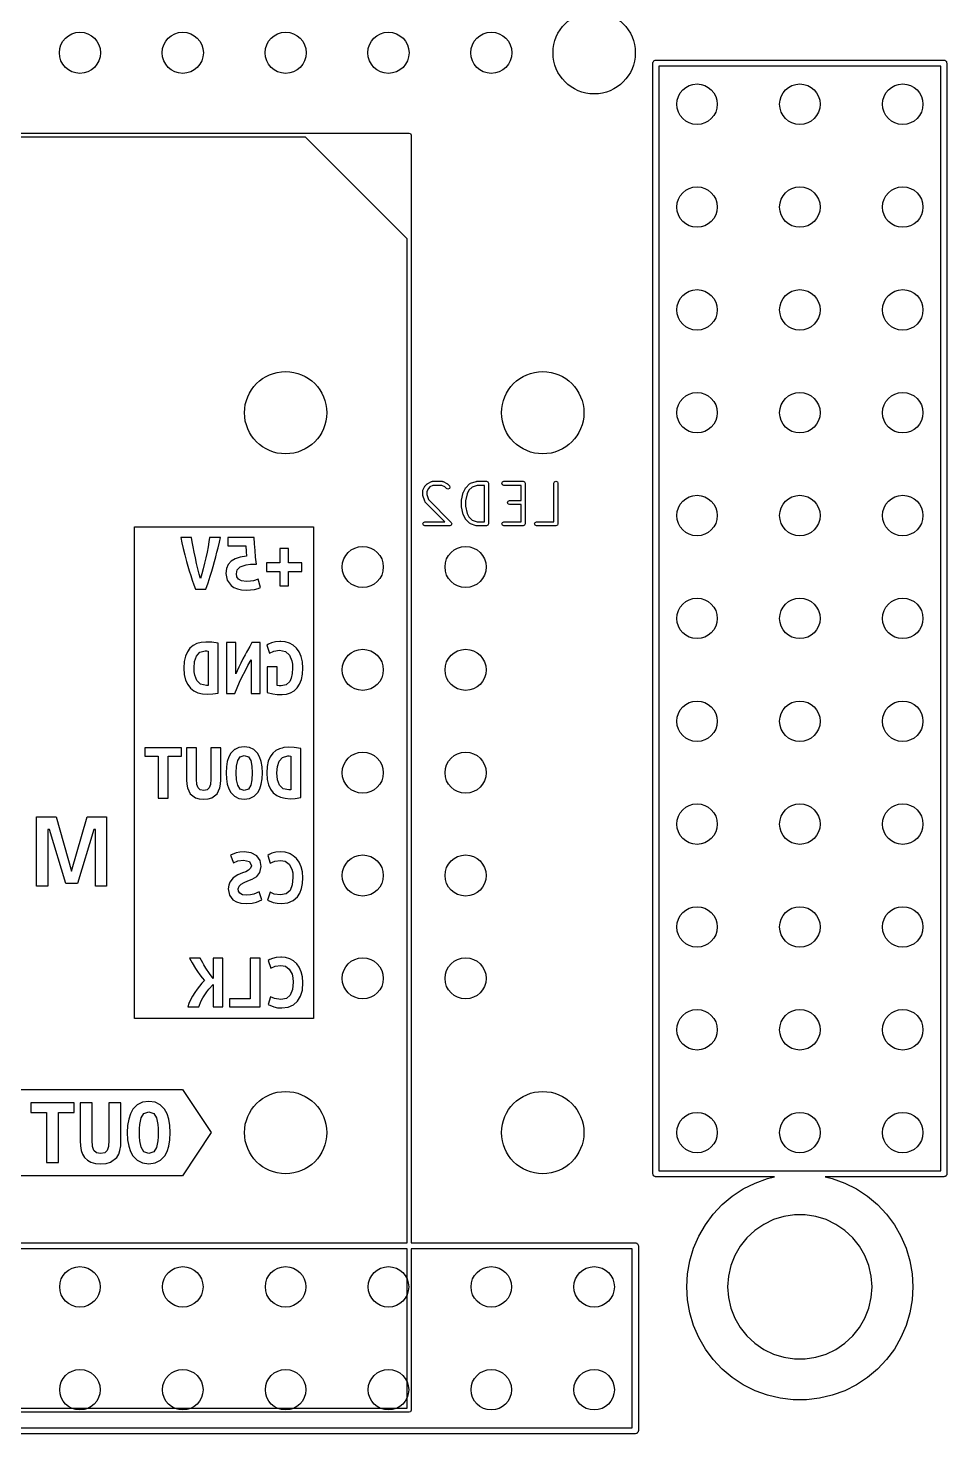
# Model space of a CAD drawing. Extents: x 51 to 109, y -109 to -51.7.
# Drawn here: x 86.35 to 109.04, y -109.04 to -74.32 of the extents above; entities that cross this region are included whole.
import ezdxf

# ---------------------------------------------------------------- set-up
doc = ezdxf.new("R2010")
doc.units = 0
doc.layers.add('BLACK', color=7, linetype='CONTINUOUS')

msp = doc.modelspace()

# ---------------------------------------------------------------- linework, layer by layer
at = {"layer": 'BLACK', "linetype": 'CONTINUOUS'}
for p, q in [((101.779, -75.184), (101.781, -75.1743)), ((101.779, -102.616), (101.779, -75.184)), ((101.78, -75.171), (101.782, -75.1681)), ((101.781, -75.1743), (101.78, -75.171)), ((101.782, -75.1681), (101.784, -75.1583)), ((101.784, -75.1583), (101.796, -75.1434)), ((101.796, -75.1434), (101.806, -75.1265)), ((101.806, -75.1265), (101.812, -75.1242)), ((101.812, -75.1242), (101.816, -75.119)), ((101.816, -75.119), (101.836, -75.1157)), ((101.836, -75.1157), (101.854, -75.109)), ((101.854, -75.109), (108.966, -75.109)), ((101.929, -75.259), (101.929, -102.541)), ((108.891, -75.259), (101.929, -75.259)), ((108.891, -102.541), (108.891, -75.259)), ((108.966, -75.109), (108.976, -75.1107)), ((108.976, -75.1107), (108.979, -75.1101)), ((108.979, -75.1101), (108.982, -75.1118)), ((108.982, -75.1118), (108.992, -75.1135)), ((108.992, -75.1135), (109.007, -75.126)), ((109.007, -75.126), (109.023, -75.1358)), ((109.023, -75.1358), (109.026, -75.1421)), ((109.026, -75.1421), (109.031, -75.1465)), ((109.031, -75.1465), (109.034, -75.1657)), ((109.034, -75.1657), (109.041, -75.184)), ((109.041, -75.184), (109.041, -102.616)), ((64.262, -76.912), (95.758, -76.912)), ((93.1973, -77.012), (64.312, -77.012)), ((95.708, -79.5227), (93.1973, -77.012)), ((95.758, -76.912), (95.7934, -76.9266)), ((95.7934, -76.9266), (95.808, -76.962)), ((95.808, -76.962), (95.808, -104.319)), ((95.708, -104.319), (95.708, -79.5227)), ((96.0971, -85.7539), (96.1016, -85.7431)), ((96.0971, -85.8491), (96.0971, -85.7539)), ((96.1016, -85.7431), (96.1024, -85.7315)), ((96.1024, -85.7315), (96.15, -85.6363)), ((96.15, -85.6363), (96.1563, -85.6309)), ((96.1563, -85.6309), (96.1594, -85.6233)), ((96.1594, -85.6233), (96.207, -85.5757)), ((96.2359, -85.6883), (96.1971, -85.7657)), ((96.207, -85.5757), (96.2146, -85.5725)), ((96.2146, -85.5725), (96.22, -85.5663)), ((96.22, -85.5663), (96.3153, -85.5187)), ((96.272, -85.6521), (96.2359, -85.6883)), ((96.3494, -85.6134), (96.272, -85.6521)), ((96.3153, -85.5187), (96.3269, -85.5179)), ((96.3269, -85.5179), (96.3376, -85.5134)), ((96.3376, -85.5134), (96.5757, -85.5134)), ((96.5639, -85.6134), (96.3494, -85.6134)), ((96.6413, -85.6521), (96.5639, -85.6134)), ((96.5757, -85.5134), (96.5865, -85.5179)), ((96.5865, -85.5179), (96.5981, -85.5187)), ((96.5981, -85.5187), (96.6933, -85.5663)), ((96.6832, -85.694), (96.6413, -85.6521)), ((96.7186, -85.7087), (96.6832, -85.694)), ((96.6933, -85.5663), (96.6987, -85.5725)), ((96.6987, -85.5725), (96.7063, -85.5757)), ((96.7063, -85.5757), (96.7539, -85.6233)), ((96.7539, -85.694), (96.7186, -85.7087)), ((96.7539, -85.6233), (96.7686, -85.6587)), ((96.7686, -85.6587), (96.7539, -85.694)), ((97.1024, -85.7792), (97.15, -85.6839)), ((97.15, -85.6839), (97.1563, -85.6785)), ((97.1563, -85.6785), (97.1594, -85.6709)), ((97.1594, -85.6709), (97.2546, -85.5757)), ((97.2359, -85.7359), (97.1943, -85.819)), ((97.317, -85.6547), (97.2359, -85.7359)), ((97.2546, -85.5757), (97.2654, -85.5712)), ((97.2654, -85.5712), (97.2742, -85.5636)), ((97.2742, -85.5636), (97.417, -85.516)), ((97.441, -85.6134), (97.317, -85.6547)), ((97.417, -85.516), (97.4253, -85.5166)), ((97.4253, -85.5166), (97.4329, -85.5134)), ((97.4329, -85.5134), (97.671, -85.5134)), ((97.621, -85.6134), (97.441, -85.6134)), ((97.621, -86.5134), (97.621, -85.6134)), ((97.671, -85.5134), (97.7063, -85.5281)), ((97.7063, -85.5281), (97.721, -85.5634)), ((97.721, -85.5634), (97.721, -86.5634)), ((98.0495, -85.5634), (98.0642, -85.5281)), ((98.0642, -85.5988), (98.0495, -85.5634)), ((98.0642, -85.5281), (98.0995, -85.5134)), ((98.0995, -85.6134), (98.0642, -85.5988)), ((98.0995, -85.5134), (98.5757, -85.5134)), ((98.5257, -85.6134), (98.0995, -85.6134)), ((98.5257, -85.9896), (98.5257, -85.6134)), ((98.5757, -85.5134), (98.6111, -85.5281)), ((98.6111, -85.5281), (98.6257, -85.5634)), ((98.6257, -85.5634), (98.6257, -86.5634)), ((99.3352, -85.5634), (99.3499, -85.5281)), ((99.3352, -86.5134), (99.3352, -85.5634)), ((99.3499, -85.5281), (99.3852, -85.5134)), ((99.3852, -85.5134), (99.4206, -85.5281)), ((99.4206, -85.5281), (99.4352, -85.5634)), ((99.4352, -85.5634), (99.4352, -86.5634)), ((96.1003, -85.8567), (96.0971, -85.8491)), ((96.0997, -85.8649), (96.1003, -85.8567)), ((96.1473, -86.0078), (96.0997, -85.8649)), ((96.155, -86.0166), (96.1473, -86.0078)), ((96.1594, -86.0273), (96.155, -86.0166)), ((96.6455, -86.5134), (96.1594, -86.0273)), ((96.1971, -85.7657), (96.1971, -85.841)), ((96.1971, -85.841), (96.2385, -85.965)), ((96.2385, -85.965), (96.8015, -86.5281)), ((97.0495, -85.992), (97.0519, -85.9861)), ((97.0495, -86.1348), (97.0495, -85.992)), ((97.051, -85.9799), (97.0986, -85.7894)), ((97.0519, -85.9861), (97.051, -85.9799)), ((97.0986, -85.7894), (97.102, -85.7848)), ((97.102, -85.7848), (97.1024, -85.7792)), ((97.1943, -85.819), (97.1495, -85.9981)), ((97.1495, -85.9981), (97.1495, -86.1287)), ((98.1924, -86.0396), (98.207, -86.0043)), ((98.207, -86.075), (98.1924, -86.0396)), ((98.207, -86.0043), (98.2424, -85.9896)), ((98.2424, -86.0896), (98.207, -86.075)), ((98.2424, -85.9896), (98.5257, -85.9896)), ((98.5257, -86.0896), (98.2424, -86.0896)), ((98.5257, -86.5134), (98.5257, -86.0896)), ((97.0519, -86.1407), (97.0495, -86.1348)), ((97.051, -86.147), (97.0519, -86.1407)), ((97.0986, -86.3374), (97.051, -86.147)), ((97.102, -86.342), (97.0986, -86.3374)), ((97.1024, -86.3477), (97.102, -86.342)), ((97.15, -86.4429), (97.1024, -86.3477)), ((97.1495, -86.1287), (97.1943, -86.3079)), ((97.1563, -86.4483), (97.15, -86.4429)), ((97.1594, -86.4559), (97.1563, -86.4483)), ((97.1943, -86.3079), (97.2359, -86.3909)), ((97.2359, -86.3909), (97.317, -86.4721)), ((88.9757, -98.7787), (88.9757, -86.6413)), ((88.9757, -86.6413), (89.2337, -86.6413)), ((89.2337, -86.6413), (93.1383, -86.6413)), ((93.1383, -86.6413), (93.3963, -86.6413)), ((93.3963, -86.6413), (93.3963, -98.7787)), ((96.0971, -86.5634), (96.1118, -86.5281)), ((96.1118, -86.5988), (96.0971, -86.5634)), ((96.1118, -86.5281), (96.1471, -86.5134)), ((96.1471, -86.6134), (96.1118, -86.5988)), ((96.1471, -86.5134), (96.6455, -86.5134)), ((96.7662, -86.6134), (96.1471, -86.6134)), ((96.8015, -86.5988), (96.7662, -86.6134)), ((96.8015, -86.5281), (96.8162, -86.5634)), ((96.8162, -86.5634), (96.8015, -86.5988)), ((97.2546, -86.5512), (97.1594, -86.4559)), ((97.2654, -86.5556), (97.2546, -86.5512)), ((97.2742, -86.5632), (97.2654, -86.5556)), ((97.417, -86.6109), (97.2742, -86.5632)), ((97.317, -86.4721), (97.441, -86.5134)), ((97.4253, -86.6103), (97.417, -86.6109)), ((97.4329, -86.6134), (97.4253, -86.6103)), ((97.671, -86.6134), (97.4329, -86.6134)), ((97.441, -86.5134), (97.621, -86.5134)), ((97.7063, -86.5988), (97.671, -86.6134)), ((97.721, -86.5634), (97.7063, -86.5988)), ((98.0495, -86.5634), (98.0642, -86.5281)), ((98.0642, -86.5988), (98.0495, -86.5634)), ((98.0642, -86.5281), (98.0995, -86.5134)), ((98.0995, -86.6134), (98.0642, -86.5988)), ((98.0995, -86.5134), (98.5257, -86.5134)), ((98.5757, -86.6134), (98.0995, -86.6134)), ((98.6111, -86.5988), (98.5757, -86.6134)), ((98.6257, -86.5634), (98.6111, -86.5988)), ((98.859, -86.5634), (98.8737, -86.5281)), ((98.8737, -86.5988), (98.859, -86.5634)), ((98.8737, -86.5281), (98.909, -86.5134)), ((98.909, -86.6134), (98.8737, -86.5988)), ((98.909, -86.5134), (99.3352, -86.5134)), ((99.3852, -86.6134), (98.909, -86.6134)), ((99.4206, -86.5988), (99.3852, -86.6134)), ((99.4352, -86.5634), (99.4206, -86.5988)), ((90.3862, -86.8992), (90.12, -86.8992)), ((90.12, -86.8992), (90.1476, -87.0303)), ((90.1476, -87.0303), (90.1809, -87.1758)), ((90.4048, -87.0066), (90.3862, -86.8992)), ((90.4275, -87.1304), (90.4048, -87.0066)), ((90.4533, -87.2643), (90.4275, -87.1304)), ((90.7949, -87.1293), (90.7688, -87.2625)), ((90.8165, -87.0063), (90.7949, -87.1293)), ((90.832, -86.8992), (90.8165, -87.0063)), ((91.1003, -86.8992), (90.832, -86.8992)), ((91.0425, -87.1593), (91.0766, -87.0148)), ((91.0766, -87.0148), (91.1003, -86.8992)), ((91.9361, -86.8992), (91.284, -86.8992)), ((91.284, -86.8992), (91.284, -87.1097)), ((91.284, -87.1097), (91.7236, -87.1097)), ((91.7236, -87.1097), (91.7339, -87.248)), ((91.9439, -87.0569), (91.9361, -86.8992)), ((91.9547, -87.2202), (91.9439, -87.0569)), ((90.1809, -87.1758), (90.2196, -87.3324)), ((90.2196, -87.3324), (90.2634, -87.4967)), ((90.4812, -87.4018), (90.4533, -87.2643)), ((90.5111, -87.54), (90.4812, -87.4018)), ((90.7402, -87.3997), (90.7092, -87.538)), ((90.7688, -87.2625), (90.7402, -87.3997)), ((90.9538, -87.4967), (90.9856, -87.3799)), ((90.9856, -87.3799), (91.0152, -87.2674)), ((91.0152, -87.2674), (91.0425, -87.1593)), ((91.3624, -87.4895), (91.2925, -87.5706)), ((91.4608, -87.428), (91.3624, -87.4895)), ((91.588, -87.3867), (91.4608, -87.428)), ((91.7442, -87.3656), (91.588, -87.3867)), ((91.7339, -87.248), (91.7442, -87.3656)), ((91.9691, -87.3881), (91.9547, -87.2202)), ((91.9877, -87.5596), (91.9691, -87.3881)), ((92.7843, -87.1717), (92.5656, -87.1717)), ((92.5656, -87.1717), (92.5656, -87.5307)), ((92.7843, -87.5307), (92.7843, -87.1717)), ((90.2634, -87.4967), (90.2954, -87.6095)), ((90.2954, -87.6095), (90.3295, -87.7237)), ((90.3295, -87.7237), (90.3656, -87.8393)), ((90.3656, -87.8393), (90.4032, -87.9543)), ((90.5431, -87.6762), (90.5111, -87.54)), ((90.5761, -87.8039), (90.5431, -87.6762)), ((90.6091, -87.9167), (90.5761, -87.8039)), ((90.6424, -87.8024), (90.6091, -87.9167)), ((90.6762, -87.6742), (90.6424, -87.8024)), ((90.7092, -87.538), (90.6762, -87.6742)), ((90.8485, -87.8548), (90.885, -87.7352)), ((90.885, -87.7352), (90.9201, -87.6158)), ((90.9201, -87.6158), (90.9538, -87.4967)), ((91.2505, -87.6711), (91.2365, -87.7908)), ((91.2365, -87.7908), (91.2675, -87.9548)), ((91.2925, -87.5706), (91.2505, -87.6711)), ((91.4965, -87.8011), (91.5141, -87.7031)), ((91.5069, -87.8692), (91.4965, -87.8011)), ((91.5141, -87.7031), (91.5842, -87.6267)), ((91.5842, -87.6267), (91.7339, -87.5772)), ((91.7339, -87.5772), (91.8458, -87.564)), ((91.8458, -87.564), (91.9877, -87.5596)), ((92.5656, -87.5307), (92.2416, -87.5307)), ((92.2416, -87.5307), (92.2416, -87.7392)), ((92.2416, -87.7392), (92.5656, -87.7392)), ((92.5656, -87.7392), (92.5656, -88.0983)), ((93.1083, -87.5307), (92.7843, -87.5307)), ((92.7843, -88.0983), (92.7843, -87.7392)), ((92.7843, -87.7392), (93.1083, -87.7392)), ((93.1083, -87.7392), (93.1083, -87.5307)), ((90.4032, -87.9543), (90.4417, -88.0667)), ((90.4417, -88.0667), (90.4812, -88.1767)), ((90.4812, -88.1767), (90.7433, -88.1767)), ((90.7433, -88.1767), (90.7943, -88.025)), ((90.7943, -88.025), (90.8485, -87.8548)), ((91.2675, -87.9548), (91.3624, -88.0859)), ((91.3624, -88.0859), (91.4341, -88.1354)), ((91.4341, -88.1354), (91.5213, -88.1726)), ((91.545, -87.928), (91.5069, -87.8692)), ((91.5213, -88.1726), (91.624, -88.1958)), ((91.6214, -87.9703), (91.545, -87.928)), ((91.7442, -87.9868), (91.6214, -87.9703)), ((91.8407, -87.9822), (91.7442, -87.9868)), ((91.9196, -87.9683), (91.8407, -87.9822)), ((91.8432, -88.1973), (91.9423, -88.1819)), ((92.0352, -87.927), (91.9196, -87.9683)), ((91.9423, -88.1819), (92.028, -88.1602)), ((92.028, -88.1602), (92.0868, -88.1375)), ((92.0868, -88.1375), (92.0352, -87.927)), ((92.5656, -88.0983), (92.7843, -88.0983)), ((91.624, -88.1958), (91.7421, -88.2035)), ((91.7421, -88.2035), (91.8432, -88.1973)), ((90.4254, -89.5672), (90.3464, -89.635)), ((90.5202, -89.5202), (90.4254, -89.5672)), ((90.6282, -89.4927), (90.5202, -89.5202)), ((90.7433, -89.4839), (90.6282, -89.4927)), ((90.7469, -89.4836), (90.7433, -89.4839)), ((90.8872, -89.4897), (90.7469, -89.4836)), ((91.0478, -89.5141), (90.8872, -89.4897)), ((91.0478, -90.7422), (91.0478, -89.5141)), ((91.4768, -89.4978), (91.2512, -89.4978)), ((91.2512, -89.4978), (91.2512, -90.7564)), ((91.4768, -90.2725), (91.4768, -89.4978)), ((91.8794, -89.4978), (91.8225, -89.5911)), ((92.0807, -89.4978), (91.8794, -89.4978)), ((92.0807, -90.7564), (92.0807, -89.4978)), ((92.2891, -89.5364), (92.2475, -89.5608)), ((92.2475, -89.5608), (92.3125, -89.7601)), ((92.3593, -89.5059), (92.2891, -89.5364)), ((92.4599, -89.4805), (92.3593, -89.5059)), ((92.5656, -89.4715), (92.4599, -89.4805)), ((92.5911, -89.4693), (92.5656, -89.4715)), ((92.7014, -89.4798), (92.5911, -89.4693)), ((92.8046, -89.511), (92.7014, -89.4798)), ((92.8976, -89.5631), (92.8046, -89.511)), ((92.9774, -89.6361), (92.8976, -89.5631)), ((90.2355, -89.8343), (90.2058, -89.9677)), ((90.2831, -89.724), (90.2355, -89.8343)), ((90.3464, -89.635), (90.2831, -89.724)), ((90.4623, -89.9675), (90.505, -89.8313)), ((90.505, -89.8313), (90.5883, -89.7367)), ((90.5883, -89.7367), (90.7245, -89.7011)), ((90.7245, -89.7011), (90.7611, -89.7021)), ((90.7611, -89.7021), (90.7977, -89.7072)), ((90.7977, -89.7072), (90.7977, -90.5531)), ((91.6548, -89.9004), (91.6029, -90.0026)), ((91.7094, -89.7964), (91.6548, -89.9004)), ((91.7421, -89.7356), (91.7094, -89.7964)), ((91.7656, -89.692), (91.7421, -89.7356)), ((91.8225, -89.5911), (91.7656, -89.692)), ((91.7795, -90.0602), (91.855, -89.9207)), ((91.855, -89.9207), (91.855, -90.7564)), ((92.3125, -89.7601), (92.4223, -89.7093)), ((92.4223, -89.7093), (92.5565, -89.6869)), ((92.5565, -89.6869), (92.707, -89.7194)), ((92.707, -89.7194), (92.8076, -89.8099)), ((92.8076, -89.8099), (92.8645, -89.9482)), ((93.043, -89.7293), (92.9774, -89.6361)), ((93.0933, -89.8424), (93.043, -89.7293)), ((93.1253, -89.9749), (93.0933, -89.8424)), ((90.2058, -89.9677), (90.1959, -90.1261)), ((90.1959, -90.1261), (90.2068, -90.288)), ((90.4501, -90.1261), (90.4623, -89.9675)), ((90.4539, -90.2158), (90.4501, -90.1261)), ((90.4653, -90.2979), (90.4539, -90.2158)), ((91.5127, -90.1932), (91.4768, -90.2725)), ((91.5551, -90.1017), (91.5127, -90.1932)), ((91.6029, -90.0026), (91.5551, -90.1017)), ((91.6385, -90.3386), (91.7073, -90.1995)), ((91.7073, -90.1995), (91.7795, -90.0602)), ((92.5036, -90.0976), (92.2535, -90.0976)), ((92.2535, -90.0976), (92.2535, -90.7259)), ((92.5036, -90.5571), (92.5036, -90.0976)), ((92.8739, -90.2633), (92.8502, -90.3741)), ((92.8645, -89.9482), (92.8775, -90.0328)), ((92.8818, -90.1261), (92.8739, -90.2633)), ((92.8775, -90.0328), (92.8818, -90.1261)), ((93.136, -90.1261), (93.1253, -89.9749)), ((93.1268, -90.2788), (93.136, -90.1261)), ((90.2068, -90.288), (90.2396, -90.424)), ((90.2396, -90.424), (90.2917, -90.5355)), ((90.2917, -90.5355), (90.3606, -90.6242)), ((90.5161, -90.4331), (90.4653, -90.2979)), ((90.6097, -90.5226), (90.5161, -90.4331)), ((90.753, -90.5551), (90.6097, -90.5226)), ((90.7754, -90.5551), (90.753, -90.5551)), ((90.7977, -90.5531), (90.7754, -90.5551)), ((91.4524, -90.7564), (91.5111, -90.6169)), ((91.5111, -90.6169), (91.5731, -90.4776)), ((91.5731, -90.4776), (91.6385, -90.3386)), ((92.5524, -90.5632), (92.5036, -90.5571)), ((92.6012, -90.5653), (92.5524, -90.5632)), ((92.7227, -90.5386), (92.6012, -90.5653)), ((92.8107, -90.4585), (92.7227, -90.5386)), ((92.8502, -90.3741), (92.8107, -90.4585)), ((92.9217, -90.6893), (92.9957, -90.6171)), ((92.9957, -90.6171), (93.0552, -90.5246)), ((93.0552, -90.5246), (93.0994, -90.4118)), ((93.0994, -90.4118), (93.1268, -90.2788)), ((90.3606, -90.6242), (90.4452, -90.6911)), ((90.4452, -90.6911), (90.5446, -90.7371)), ((90.5446, -90.7371), (90.6567, -90.7638)), ((90.6567, -90.7638), (90.7794, -90.7727)), ((90.7794, -90.7727), (90.9106, -90.7655)), ((90.9106, -90.7655), (91.0478, -90.7422)), ((91.2512, -90.7564), (91.4524, -90.7564)), ((91.855, -90.7564), (92.0807, -90.7564)), ((92.2535, -90.7259), (92.3928, -90.7625)), ((92.3928, -90.7625), (92.4973, -90.7777)), ((92.4973, -90.7777), (92.6216, -90.7828)), ((92.6216, -90.7828), (92.7337, -90.7724)), ((92.7337, -90.7724), (92.834, -90.7411)), ((92.834, -90.7411), (92.9217, -90.6893)), ((90.1353, -92.0958), (89.2337, -92.0958)), ((89.2337, -92.0958), (89.2337, -92.3002)), ((89.2337, -92.3002), (89.5603, -92.3002)), ((89.5603, -92.3002), (89.5603, -93.3361)), ((89.8087, -93.3361), (89.8087, -92.3002)), ((89.8087, -92.3002), (90.1353, -92.3002)), ((90.1353, -92.3002), (90.1353, -92.0958)), ((90.51, -92.0958), (90.2636, -92.0958)), ((90.2636, -92.0958), (90.2636, -92.8873)), ((90.51, -92.8692), (90.51, -92.0958)), ((91.1091, -92.0958), (90.8606, -92.0958)), ((90.8606, -92.0958), (90.8606, -92.8712)), ((91.1091, -92.8873), (91.1091, -92.0958)), ((91.3056, -92.3225), (91.2699, -92.4337)), ((91.3555, -92.2311), (91.3056, -92.3225)), ((91.4433, -92.1403), (91.3555, -92.2311)), ((91.4524, -92.1358), (91.4433, -92.1403)), ((91.5541, -92.0859), (91.4524, -92.1358)), ((91.5269, -92.4084), (91.586, -92.3162)), ((91.6881, -92.0678), (91.5541, -92.0859)), ((91.586, -92.3162), (91.6881, -92.2822)), ((91.8182, -92.0859), (91.6881, -92.0678)), ((91.6881, -92.2822), (91.7903, -92.3162)), ((91.7903, -92.3162), (91.8494, -92.4094)), ((91.9277, -92.1403), (91.8182, -92.0859)), ((92.0167, -92.2311), (91.9277, -92.1403)), ((92.0685, -92.3225), (92.0167, -92.2311)), ((92.1054, -92.4337), (92.0685, -92.3225)), ((92.3291, -92.3187), (92.2822, -92.4274)), ((92.3914, -92.2311), (92.3291, -92.3187)), ((92.4693, -92.1642), (92.3914, -92.2311)), ((92.5627, -92.1179), (92.4693, -92.1642)), ((92.5477, -92.4244), (92.6299, -92.3312)), ((92.6216, -92.1029), (92.5627, -92.1179)), ((92.6692, -92.0908), (92.6216, -92.1029)), ((92.6299, -92.3312), (92.7641, -92.2962)), ((92.7861, -92.0818), (92.6692, -92.0908)), ((92.7641, -92.2962), (92.8002, -92.2972)), ((92.9244, -92.0878), (92.7861, -92.0818)), ((92.8002, -92.2972), (92.8362, -92.3022)), ((92.8362, -92.3022), (92.8362, -93.1357)), ((93.0827, -92.1119), (92.9244, -92.0878)), ((93.0827, -93.322), (93.0827, -92.1119)), ((91.2485, -92.5645), (91.2413, -92.7149)), ((91.2699, -92.4337), (91.2485, -92.5645)), ((91.4918, -92.7149), (91.4988, -92.5456)), ((91.4988, -92.5456), (91.5269, -92.4084)), ((91.8494, -92.4094), (91.8775, -92.5466)), ((91.8775, -92.5466), (91.8845, -92.7149)), ((92.1276, -92.5645), (92.1054, -92.4337)), ((92.135, -92.7149), (92.1276, -92.5645)), ((92.2529, -92.5589), (92.2432, -92.7149)), ((92.2822, -92.4274), (92.2529, -92.5589)), ((92.4936, -92.7149), (92.5056, -92.5587)), ((92.5056, -92.5587), (92.5477, -92.4244)), ((90.2636, -92.8873), (90.2686, -92.9904)), ((90.2686, -92.9904), (90.2836, -93.0836)), ((90.518, -93.0005), (90.51, -92.8692)), ((90.5461, -93.0866), (90.518, -93.0005)), ((90.8526, -93.0025), (90.8256, -93.0876)), ((90.8606, -92.8712), (90.8526, -93.0025)), ((91.0891, -93.0836), (91.1041, -92.9904)), ((91.1041, -92.9904), (91.1091, -92.8873)), ((91.2413, -92.7149), (91.2486, -92.8654)), ((91.2486, -92.8654), (91.2704, -92.9962)), ((91.2704, -92.9962), (91.3067, -93.1073)), ((91.4988, -92.8833), (91.4918, -92.7149)), ((91.5269, -93.0205), (91.4988, -92.8833)), ((91.587, -93.1137), (91.5269, -93.0205)), ((91.8494, -93.0215), (91.7903, -93.1137)), ((91.8775, -92.8843), (91.8494, -93.0215)), ((91.8845, -92.7149), (91.8775, -92.8843)), ((92.0702, -93.1073), (92.1062, -92.9962)), ((92.1062, -92.9962), (92.1278, -92.8654)), ((92.1278, -92.8654), (92.135, -92.7149)), ((92.2432, -92.7149), (92.2539, -92.8745)), ((92.2539, -92.8745), (92.2862, -93.0085)), ((92.2862, -93.0085), (92.3376, -93.1184)), ((92.5086, -92.8843), (92.4936, -92.7149)), ((92.5587, -93.0175), (92.5086, -92.8843)), ((92.6509, -93.1057), (92.5587, -93.0175)), ((89.5603, -93.3361), (89.8087, -93.3361)), ((90.2836, -93.0836), (90.3537, -93.2339)), ((90.3537, -93.2339), (90.486, -93.3291)), ((90.486, -93.3291), (90.5781, -93.3539)), ((90.6002, -93.1337), (90.5461, -93.0866)), ((90.5781, -93.3539), (90.6903, -93.3621)), ((90.6863, -93.1477), (90.6002, -93.1337)), ((90.7725, -93.1337), (90.6863, -93.1477)), ((90.6903, -93.3621), (90.8008, -93.3539)), ((90.7794, -93.1277), (90.7725, -93.1337)), ((90.8256, -93.0876), (90.7794, -93.1277)), ((90.8008, -93.3539), (90.8917, -93.3291)), ((90.8917, -93.3291), (91.0209, -93.2339)), ((91.0209, -93.2339), (91.0891, -93.0836)), ((91.3067, -93.1073), (91.3575, -93.1988)), ((91.3575, -93.1988), (91.4457, -93.2895)), ((91.4457, -93.2895), (91.5552, -93.344)), ((91.5552, -93.344), (91.6861, -93.3621)), ((91.6881, -93.1477), (91.587, -93.1137)), ((91.6861, -93.3621), (91.8203, -93.344)), ((91.7903, -93.1137), (91.6881, -93.1477)), ((91.8203, -93.344), (91.9315, -93.2895)), ((91.9315, -93.2895), (92.0198, -93.1988)), ((92.0198, -93.1988), (92.0702, -93.1073)), ((92.3376, -93.1184), (92.4055, -93.2058)), ((92.4055, -93.2058), (92.4889, -93.2717)), ((92.4889, -93.2717), (92.5868, -93.317)), ((92.5868, -93.317), (92.6972, -93.3433)), ((92.7922, -93.1377), (92.6509, -93.1057)), ((92.6972, -93.3433), (92.8182, -93.3521)), ((92.8142, -93.1377), (92.7922, -93.1377)), ((92.8362, -93.1357), (92.8142, -93.1377)), ((92.8182, -93.3521), (92.9474, -93.3451)), ((92.9474, -93.3451), (93.0827, -93.322)), ((86.5565, -95.5167), (86.5565, -93.8031)), ((86.5565, -93.8031), (87.042, -93.8031)), ((87.042, -93.8031), (87.4246, -95.1415)), ((87.4246, -95.1415), (87.8072, -93.8031)), ((87.8072, -93.8031), (88.2901, -93.8031)), ((88.2901, -93.8031), (88.2901, -95.5167)), ((86.8744, -94.111), (86.8366, -94.111)), ((86.8366, -94.111), (86.8366, -95.5167)), ((87.2796, -95.4468), (86.8744, -94.111)), ((87.9748, -94.111), (87.5697, -95.4468)), ((88.0126, -94.111), (87.9748, -94.111)), ((88.0126, -95.5167), (88.0126, -94.111)), ((91.4915, -94.6913), (91.3503, -94.7486)), ((91.3503, -94.7486), (91.4214, -94.9362)), ((91.5826, -94.6721), (91.4915, -94.6913)), ((91.6861, -94.6658), (91.5826, -94.6721)), ((91.688, -94.6657), (91.6861, -94.6658)), ((91.8625, -94.6899), (91.688, -94.6657)), ((91.9951, -94.7624), (91.8625, -94.6899)), ((92.0788, -94.878), (91.9951, -94.7624)), ((92.3071, -94.7308), (92.2666, -94.7545)), ((92.2666, -94.7545), (92.3298, -94.9481)), ((92.3733, -94.7012), (92.3071, -94.7308)), ((92.4651, -94.6765), (92.3733, -94.7012)), ((92.5826, -94.6657), (92.4651, -94.6765)), ((92.6984, -94.6763), (92.5826, -94.6657)), ((92.8048, -94.7081), (92.6984, -94.6763)), ((92.8182, -94.7155), (92.8048, -94.7081)), ((92.8996, -94.7605), (92.8182, -94.7155)), ((92.9806, -94.8325), (92.8996, -94.7605)), ((91.4214, -94.9362), (91.531, -94.8888)), ((91.531, -94.8888), (91.6702, -94.8691)), ((91.6702, -94.8691), (91.8154, -94.9041)), ((91.7937, -95.1189), (91.7245, -95.1554)), ((91.844, -95.0715), (91.7937, -95.1189)), ((91.8154, -94.9041), (91.8638, -95.0093)), ((91.8638, -95.0093), (91.844, -95.0715)), ((92.0751, -95.1762), (92.1067, -95.031)), ((92.1067, -95.031), (92.0788, -94.878)), ((92.3298, -94.9481), (92.4394, -94.8977)), ((92.4394, -94.8977), (92.5866, -94.877)), ((92.5866, -94.877), (92.6981, -94.8977)), ((92.6981, -94.8977), (92.7949, -94.9668)), ((92.7949, -94.9668), (92.864, -95.0962)), ((92.864, -95.0962), (92.884, -95.187)), ((93.0465, -94.9236), (92.9806, -94.8325)), ((93.0961, -95.033), (93.0465, -94.9236)), ((93.1272, -95.1599), (93.0961, -95.033)), ((87.5697, -95.4468), (87.2796, -95.4468)), ((91.3286, -95.4151), (91.3034, -95.4899)), ((91.4145, -95.3045), (91.3286, -95.4151)), ((91.529, -95.2334), (91.4145, -95.3045)), ((91.6485, -95.1851), (91.529, -95.2334)), ((91.5596, -95.5129), (91.6149, -95.4606)), ((91.6149, -95.4606), (91.69, -95.4191)), ((91.7245, -95.1554), (91.6485, -95.1851)), ((91.69, -95.4191), (91.7729, -95.3845)), ((91.7729, -95.3845), (91.8875, -95.3391)), ((91.8875, -95.3391), (91.9951, -95.2739)), ((91.9951, -95.2739), (92.0751, -95.1762)), ((92.8907, -95.2976), (92.8727, -95.4825)), ((92.884, -95.187), (92.8907, -95.2976)), ((93.1035, -95.5746), (93.129, -95.4478)), ((93.1376, -95.3036), (93.1272, -95.1599)), ((93.129, -95.4478), (93.1376, -95.3036)), ((86.8366, -95.5167), (86.5565, -95.5167)), ((88.2901, -95.5167), (88.0126, -95.5167)), ((91.3034, -95.4899), (91.295, -95.582)), ((91.295, -95.582), (91.3229, -95.7343)), ((91.3229, -95.7343), (91.4066, -95.8476)), ((91.5379, -95.58), (91.5596, -95.5129)), ((91.5468, -95.6383), (91.5379, -95.58)), ((91.5794, -95.6896), (91.5468, -95.6383)), ((91.6436, -95.7252), (91.5794, -95.6896)), ((91.7453, -95.738), (91.6436, -95.7252)), ((91.8438, -95.7311), (91.7453, -95.738)), ((91.926, -95.7104), (91.8438, -95.7311)), ((92.0533, -95.6511), (91.926, -95.7104)), ((92.1244, -95.8486), (92.0533, -95.6511)), ((92.3259, -95.665), (92.2647, -95.8565)), ((92.4256, -95.7084), (92.3259, -95.665)), ((92.5826, -95.7301), (92.4256, -95.7084)), ((92.7236, -95.7022), (92.5826, -95.7301)), ((92.8186, -95.6185), (92.7236, -95.7022)), ((92.8727, -95.4825), (92.8186, -95.6185)), ((92.8968, -95.8677), (93.0013, -95.7755)), ((93.0013, -95.7755), (93.0609, -95.6838)), ((93.0609, -95.6838), (93.1035, -95.5746)), ((91.4066, -95.8476), (91.4938, -95.8997)), ((91.4938, -95.8997), (91.6067, -95.931)), ((91.6067, -95.931), (91.7453, -95.9414)), ((91.7453, -95.9414), (91.882, -95.9333)), ((91.882, -95.9333), (91.9882, -95.9089)), ((91.9882, -95.9089), (92.1244, -95.8486)), ((92.2647, -95.8565), (92.4039, -95.9148)), ((92.4039, -95.9148), (92.4984, -95.9348)), ((92.4984, -95.9348), (92.6063, -95.9414)), ((92.6063, -95.9414), (92.7652, -95.923)), ((92.7652, -95.923), (92.8968, -95.8677)), ((90.6034, -97.2903), (90.3328, -97.2903)), ((90.3328, -97.2903), (90.398, -97.41)), ((90.398, -97.41), (90.4846, -97.5502)), ((90.4846, -97.5502), (90.535, -97.624)), ((90.6618, -97.4071), (90.6034, -97.2903)), ((90.6903, -97.4555), (90.6618, -97.4071)), ((90.7387, -97.5376), (90.6903, -97.4555)), ((90.8273, -97.67), (90.7387, -97.5376)), ((91.1563, -97.2903), (90.9169, -97.2903)), ((90.9169, -97.2903), (90.9169, -97.7907)), ((91.1563, -98.4955), (91.1563, -97.2903)), ((92.0792, -97.2903), (91.8378, -97.2903)), ((91.8378, -97.2903), (91.8378, -98.2969)), ((92.0792, -98.4955), (92.0792, -97.2903)), ((92.3196, -97.3273), (92.2797, -97.3507)), ((92.2797, -97.3507), (92.342, -97.5415)), ((92.3848, -97.2981), (92.3196, -97.3273)), ((92.342, -97.5415), (92.4501, -97.4918)), ((92.4754, -97.2737), (92.3848, -97.2981)), ((92.4501, -97.4918), (92.5951, -97.4714)), ((92.5912, -97.263), (92.4754, -97.2737)), ((92.6063, -97.2644), (92.5912, -97.263)), ((92.5951, -97.4714), (92.7051, -97.4918)), ((92.7054, -97.2735), (92.6063, -97.2644)), ((92.7051, -97.4918), (92.8005, -97.5599)), ((92.8103, -97.3049), (92.7054, -97.2735)), ((92.8005, -97.5599), (92.8687, -97.6875)), ((92.9037, -97.3565), (92.8103, -97.3049)), ((92.9835, -97.4276), (92.9037, -97.3565)), ((93.0485, -97.5174), (92.9835, -97.4276)), ((93.0974, -97.6252), (93.0485, -97.5174)), ((90.535, -97.624), (90.5888, -97.6992)), ((90.6438, -97.908), (90.582, -97.9795)), ((90.5888, -97.6992), (90.6455, -97.7736)), ((90.7046, -97.8452), (90.6438, -97.908)), ((90.6455, -97.7736), (90.7046, -97.8452)), ((90.9169, -97.7907), (90.8273, -97.67)), ((92.8687, -97.6875), (92.8884, -97.777)), ((92.8949, -97.8861), (92.8772, -98.0683)), ((92.8884, -97.777), (92.8949, -97.8861)), ((93.1281, -97.7503), (93.0974, -97.6252)), ((93.1234, -98.0777), (93.1383, -97.8919)), ((93.1383, -97.8919), (93.1281, -97.7503)), ((90.4114, -98.2297), (90.3639, -98.3193)), ((90.4642, -98.1421), (90.4114, -98.2297)), ((90.5214, -98.0581), (90.4642, -98.1421)), ((90.582, -97.9795), (90.5214, -98.0581)), ((90.6659, -98.2706), (90.7124, -98.1946)), ((90.7124, -98.1946), (90.7623, -98.1221)), ((90.7623, -98.1221), (90.8146, -98.0545)), ((90.8146, -98.0545), (90.9169, -97.9445)), ((90.9169, -97.9445), (90.9169, -98.4955)), ((92.3381, -98.2482), (92.2778, -98.437)), ((92.4364, -98.291), (92.3381, -98.2482)), ((92.8239, -98.2024), (92.7302, -98.2849)), ((92.8772, -98.0683), (92.8239, -98.2024)), ((93.004, -98.3572), (93.0786, -98.2328)), ((93.0786, -98.2328), (93.1234, -98.0777)), ((90.3235, -98.4086), (90.2919, -98.4955)), ((90.2919, -98.4955), (90.5625, -98.4955)), ((90.3639, -98.3193), (90.3235, -98.4086)), ((90.5625, -98.4955), (90.6238, -98.3485)), ((90.6238, -98.3485), (90.6659, -98.2706)), ((90.9169, -98.4955), (91.1563, -98.4955)), ((91.7453, -98.2969), (91.3218, -98.2969)), ((91.3218, -98.2969), (91.3218, -98.4955)), ((91.3218, -98.4955), (92.0792, -98.4955)), ((91.8378, -98.2969), (91.7453, -98.2969)), ((92.2778, -98.437), (92.415, -98.4945)), ((92.415, -98.4945), (92.5082, -98.5142)), ((92.5912, -98.3124), (92.4364, -98.291)), ((92.5082, -98.5142), (92.6146, -98.5208)), ((92.7302, -98.2849), (92.5912, -98.3124)), ((92.6146, -98.5208), (92.7712, -98.5026)), ((92.7712, -98.5026), (92.901, -98.4481)), ((92.901, -98.4481), (93.004, -98.3572)), ((89.2337, -98.7787), (88.9757, -98.7787)), ((89.5603, -98.7787), (89.2337, -98.7787)), ((90.5625, -98.7787), (89.5603, -98.7787)), ((91.3218, -98.7787), (90.5625, -98.7787)), ((92.6146, -98.7787), (91.3218, -98.7787)), ((93.1383, -98.7787), (92.6146, -98.7787)), ((93.3963, -98.7787), (93.1383, -98.7787)), ((86.1163, -100.533), (86.414, -100.533)), ((86.414, -100.533), (89.862, -100.533)), ((89.862, -100.533), (90.1597, -100.533)), ((90.1597, -100.533), (90.8709, -101.6)), ((87.4855, -100.864), (86.414, -100.864)), ((86.414, -100.864), (86.414, -101.107)), ((87.4855, -101.107), (87.4855, -100.864)), ((87.9308, -100.864), (87.6379, -100.864)), ((87.6379, -100.864), (87.6379, -101.805)), ((87.9308, -101.783), (87.9308, -100.864)), ((88.6428, -100.864), (88.3475, -100.864)), ((88.3475, -100.864), (88.3475, -101.786)), ((88.6428, -101.805), (88.6428, -100.864)), ((88.9357, -101.025), (88.8763, -101.134)), ((89.04, -100.917), (88.9357, -101.025)), ((89.1717, -100.852), (89.04, -100.917)), ((89.331, -100.831), (89.1717, -100.852)), ((89.4855, -100.852), (89.331, -100.831)), ((89.6157, -100.917), (89.4855, -100.852)), ((89.7215, -101.025), (89.6157, -100.917)), ((89.783, -101.134), (89.7215, -101.025)), ((86.414, -101.107), (86.8021, -101.107)), ((86.8021, -101.107), (86.8021, -102.338)), ((87.0974, -102.338), (87.0974, -101.107)), ((87.0974, -101.107), (87.4855, -101.107)), ((88.8339, -101.266), (88.8085, -101.421)), ((88.8763, -101.134), (88.8339, -101.266)), ((89.106, -101.399), (89.1393, -101.236)), ((89.1393, -101.236), (89.2096, -101.126)), ((89.2096, -101.126), (89.331, -101.086)), ((89.331, -101.086), (89.4524, -101.126)), ((89.4524, -101.126), (89.5227, -101.237)), ((89.5227, -101.237), (89.556, -101.4)), ((89.8269, -101.266), (89.783, -101.134)), ((89.8532, -101.421), (89.8269, -101.266)), ((88.8085, -101.421), (88.8, -101.6)), ((88.8, -101.6), (88.8086, -101.779)), ((89.0976, -101.6), (89.0997, -101.496)), ((89.0997, -101.704), (89.0976, -101.6)), ((89.0997, -101.496), (89.106, -101.399)), ((89.106, -101.8), (89.0997, -101.704)), ((89.556, -101.4), (89.5623, -101.496)), ((89.5623, -101.704), (89.556, -101.801)), ((89.5623, -101.496), (89.5644, -101.6)), ((89.5644, -101.6), (89.5623, -101.704)), ((89.862, -101.6), (89.8532, -101.421)), ((89.8535, -101.779), (89.862, -101.6)), ((90.8709, -101.6), (90.1597, -102.667)), ((87.6379, -101.805), (87.6439, -101.927)), ((87.6439, -101.927), (87.6617, -102.038)), ((87.6617, -102.038), (87.6945, -102.135)), ((87.9404, -101.939), (87.9308, -101.783)), ((87.9737, -102.042), (87.9404, -101.939)), ((88.038, -102.098), (87.9737, -102.042)), ((88.3059, -102.043), (88.2428, -102.098)), ((88.338, -101.942), (88.3059, -102.043)), ((88.3475, -101.786), (88.338, -101.942)), ((88.5869, -102.135), (88.619, -102.038)), ((88.619, -102.038), (88.6369, -101.927)), ((88.6369, -101.927), (88.6428, -101.805)), ((88.8086, -101.779), (88.8345, -101.934)), ((88.8345, -101.934), (88.8777, -102.066)), ((88.8777, -102.066), (88.9381, -102.175)), ((89.1393, -101.963), (89.106, -101.8)), ((89.2108, -102.074), (89.1393, -101.963)), ((89.331, -102.114), (89.2108, -102.074)), ((89.4524, -102.074), (89.331, -102.114)), ((89.5227, -101.964), (89.4524, -102.074)), ((89.556, -101.801), (89.5227, -101.964)), ((89.7251, -102.175), (89.785, -102.066)), ((89.785, -102.066), (89.8278, -101.934)), ((89.8278, -101.934), (89.8535, -101.779)), ((86.8021, -102.338), (87.0974, -102.338)), ((87.6945, -102.135), (87.7451, -102.217)), ((87.7451, -102.217), (87.8141, -102.282)), ((87.8141, -102.282), (87.9023, -102.33)), ((87.9023, -102.33), (88.0118, -102.359)), ((88.0118, -102.359), (88.1451, -102.369)), ((88.1404, -102.114), (88.038, -102.098)), ((88.2428, -102.098), (88.1404, -102.114)), ((88.1451, -102.369), (88.2764, -102.359)), ((88.2764, -102.359), (88.3845, -102.33)), ((88.3845, -102.33), (88.538, -102.217)), ((88.538, -102.217), (88.5869, -102.135)), ((88.9381, -102.175), (89.0429, -102.283)), ((89.0429, -102.283), (89.173, -102.348)), ((89.173, -102.348), (89.3286, -102.369)), ((89.3286, -102.369), (89.488, -102.348)), ((89.488, -102.348), (89.6202, -102.283)), ((89.6202, -102.283), (89.7251, -102.175)), ((86.414, -102.667), (86.1163, -102.667)), ((86.8021, -102.667), (86.414, -102.667)), ((88.1451, -102.667), (86.8021, -102.667)), ((89.3286, -102.667), (88.1451, -102.667)), ((89.862, -102.667), (89.3286, -102.667)), ((90.1597, -102.667), (89.862, -102.667)), ((101.786, -102.634), (101.779, -102.616)), ((101.789, -102.653), (101.786, -102.634)), ((101.794, -102.658), (101.789, -102.653)), ((101.797, -102.664), (101.794, -102.658)), ((101.813, -102.674), (101.797, -102.664)), ((101.828, -102.686), (101.813, -102.674)), ((101.838, -102.688), (101.828, -102.686)), ((101.841, -102.69), (101.838, -102.688)), ((101.844, -102.689), (101.841, -102.69)), ((101.854, -102.691), (101.844, -102.689)), ((104.787, -102.691), (101.854, -102.691)), ((101.929, -102.541), (108.891, -102.541)), ((104.303, -102.845), (104.609, -102.733)), ((104.609, -102.733), (104.787, -102.691)), ((108.966, -102.691), (106.033, -102.691)), ((106.033, -102.691), (106.211, -102.733)), ((106.211, -102.733), (106.517, -102.845)), ((108.984, -102.684), (108.966, -102.691)), ((109.003, -102.681), (108.984, -102.684)), ((109.008, -102.676), (109.003, -102.681)), ((109.014, -102.673), (109.008, -102.676)), ((109.024, -102.657), (109.014, -102.673)), ((109.036, -102.642), (109.024, -102.657)), ((109.038, -102.632), (109.036, -102.642)), ((109.04, -102.629), (109.038, -102.632)), ((109.041, -102.616), (109.039, -102.626)), ((109.039, -102.626), (109.04, -102.629)), ((103.742, -103.169), (104.013, -102.99)), ((104.013, -102.99), (104.303, -102.845)), ((106.517, -102.845), (106.807, -102.99)), ((106.807, -102.99), (107.078, -103.169)), ((103.27, -103.614), (103.493, -103.378)), ((103.493, -103.378), (103.742, -103.169)), ((107.078, -103.169), (107.327, -103.378)), ((107.327, -103.378), (107.55, -103.614)), ((103.076, -103.875), (103.27, -103.614)), ((104.759, -103.75), (104.519, -103.866)), ((105.013, -103.672), (104.759, -103.75)), ((105.277, -103.632), (105.013, -103.672)), ((105.543, -103.632), (105.277, -103.632)), ((105.807, -103.672), (105.543, -103.632)), ((106.061, -103.75), (105.807, -103.672)), ((106.301, -103.866), (106.061, -103.75)), ((107.55, -103.614), (107.744, -103.875)), ((102.784, -104.454), (102.913, -104.156)), ((102.913, -104.156), (103.076, -103.875)), ((104.298, -104.016), (104.103, -104.197)), ((104.519, -103.866), (104.298, -104.016)), ((106.522, -104.016), (106.301, -103.866)), ((106.717, -104.197), (106.522, -104.016)), ((107.744, -103.875), (107.907, -104.156)), ((107.907, -104.156), (108.036, -104.454)), ((64.312, -104.319), (95.708, -104.319)), ((95.708, -104.469), (64.312, -104.469)), ((95.708, -108.408), (95.708, -104.469)), ((95.808, -104.319), (101.346, -104.319)), ((95.808, -104.469), (95.808, -108.458)), ((101.271, -104.469), (95.808, -104.469)), ((101.271, -108.891), (101.271, -104.469)), ((101.346, -104.319), (101.356, -104.321)), ((101.356, -104.321), (101.359, -104.32)), ((101.359, -104.32), (101.362, -104.322)), ((101.362, -104.322), (101.372, -104.324)), ((101.372, -104.324), (101.387, -104.336)), ((101.387, -104.336), (101.403, -104.346)), ((101.403, -104.346), (101.406, -104.352)), ((101.406, -104.352), (101.411, -104.356)), ((101.411, -104.356), (101.414, -104.376)), ((101.414, -104.376), (101.421, -104.394)), ((101.421, -104.394), (101.421, -108.966)), ((102.691, -104.766), (102.784, -104.454)), ((103.937, -104.406), (103.804, -104.636)), ((104.103, -104.197), (103.937, -104.406)), ((106.883, -104.406), (106.717, -104.197)), ((107.016, -104.636), (106.883, -104.406)), ((108.036, -104.454), (108.129, -104.766)), ((102.635, -105.086), (102.691, -104.766)), ((103.804, -104.636), (103.706, -104.884)), ((107.114, -104.884), (107.016, -104.636)), ((108.129, -104.766), (108.185, -105.086)), ((102.616, -105.41), (102.635, -105.086)), ((103.647, -105.144), (103.627, -105.41)), ((103.706, -104.884), (103.647, -105.144)), ((107.173, -105.144), (107.114, -104.884)), ((107.193, -105.41), (107.173, -105.144)), ((108.185, -105.086), (108.204, -105.41)), ((102.635, -105.734), (102.616, -105.41)), ((103.627, -105.41), (103.647, -105.676)), ((107.173, -105.676), (107.193, -105.41)), ((108.204, -105.41), (108.185, -105.734)), ((102.691, -106.054), (102.635, -105.734)), ((103.647, -105.676), (103.706, -105.936)), ((107.114, -105.936), (107.173, -105.676)), ((108.185, -105.734), (108.129, -106.054)), ((102.784, -106.366), (102.691, -106.054)), ((103.706, -105.936), (103.804, -106.184)), ((103.804, -106.184), (103.937, -106.414)), ((106.883, -106.414), (107.016, -106.184)), ((107.016, -106.184), (107.114, -105.936)), ((108.129, -106.054), (108.036, -106.366)), ((102.913, -106.664), (102.784, -106.366)), ((103.937, -106.414), (104.103, -106.623)), ((106.717, -106.623), (106.883, -106.414)), ((108.036, -106.366), (107.907, -106.664)), ((103.076, -106.945), (102.913, -106.664)), ((104.103, -106.623), (104.298, -106.804)), ((104.298, -106.804), (104.519, -106.954)), ((106.301, -106.954), (106.522, -106.804)), ((106.522, -106.804), (106.717, -106.623)), ((107.907, -106.664), (107.744, -106.945)), ((103.27, -107.206), (103.076, -106.945)), ((103.493, -107.442), (103.27, -107.206)), ((104.519, -106.954), (104.759, -107.07)), ((104.759, -107.07), (105.013, -107.148)), ((105.013, -107.148), (105.277, -107.188)), ((105.277, -107.188), (105.543, -107.188)), ((105.543, -107.188), (105.807, -107.148)), ((105.807, -107.148), (106.061, -107.07)), ((106.061, -107.07), (106.301, -106.954)), ((107.55, -107.206), (107.327, -107.442)), ((107.744, -106.945), (107.55, -107.206)), ((103.742, -107.651), (103.493, -107.442)), ((107.327, -107.442), (107.078, -107.651)), ((104.013, -107.83), (103.742, -107.651)), ((104.303, -107.975), (104.013, -107.83)), ((104.609, -108.087), (104.303, -107.975)), ((106.517, -107.975), (106.211, -108.087)), ((106.807, -107.83), (106.517, -107.975)), ((107.078, -107.651), (106.807, -107.83)), ((104.925, -108.162), (104.609, -108.087)), ((105.248, -108.199), (104.925, -108.162)), ((105.572, -108.199), (105.248, -108.199)), ((105.895, -108.162), (105.572, -108.199)), ((106.211, -108.087), (105.895, -108.162)), ((95.758, -108.508), (64.262, -108.508)), ((64.312, -108.408), (95.708, -108.408)), ((95.7934, -108.493), (95.758, -108.508)), ((95.808, -108.458), (95.7934, -108.493)), ((58.749, -108.891), (101.271, -108.891)), ((101.404, -109.007), (101.394, -109.023)), ((101.416, -108.992), (101.404, -109.007)), ((101.418, -108.982), (101.416, -108.992)), ((101.42, -108.979), (101.418, -108.982)), ((101.421, -108.966), (101.419, -108.976)), ((101.419, -108.976), (101.42, -108.979)), ((101.346, -109.041), (58.674, -109.041)), ((101.364, -109.034), (101.346, -109.041)), ((101.383, -109.031), (101.364, -109.034)), ((101.388, -109.026), (101.383, -109.031)), ((101.394, -109.023), (101.388, -109.026))]:
    msp.add_line(p, q, dxfattribs=at)
at = {"layer": 'BLACK'}
for centre, radius in [((100.33, -74.93), 1.016), ((87.63, -74.93), 0.508), ((90.17, -74.93), 0.508), ((92.71, -74.93), 0.508), ((95.25, -74.93), 0.508), ((97.79, -74.93), 0.508), ((102.87, -76.2), 0.5), ((105.41, -76.2), 0.5), ((107.95, -76.2), 0.5), ((102.87, -78.74), 0.5), ((105.41, -78.74), 0.5), ((107.95, -78.74), 0.5), ((102.87, -81.28), 0.5), ((105.41, -81.28), 0.5), ((107.95, -81.28), 0.5), ((92.71, -83.82), 1.016), ((99.06, -83.82), 1.016), ((102.87, -83.82), 0.5), ((105.41, -83.82), 0.5), ((107.95, -83.82), 0.5), ((102.87, -86.36), 0.5), ((105.41, -86.36), 0.5), ((107.95, -86.36), 0.5), ((94.615, -87.63), 0.508), ((97.155, -87.63), 0.508), ((102.87, -88.9), 0.5), ((105.41, -88.9), 0.5), ((107.95, -88.9), 0.5), ((94.615, -90.17), 0.508), ((97.155, -90.17), 0.508), ((102.87, -91.44), 0.5), ((105.41, -91.44), 0.5), ((107.95, -91.44), 0.5), ((94.615, -92.71), 0.508), ((97.155, -92.71), 0.508), ((102.87, -93.98), 0.5), ((105.41, -93.98), 0.5), ((107.95, -93.98), 0.5), ((94.615, -95.25), 0.508), ((97.155, -95.25), 0.508), ((102.87, -96.52), 0.5), ((105.41, -96.52), 0.5), ((107.95, -96.52), 0.5), ((94.615, -97.79), 0.508), ((97.155, -97.79), 0.508), ((102.87, -99.06), 0.5), ((105.41, -99.06), 0.5), ((107.95, -99.06), 0.5), ((92.71, -101.6), 1.016), ((99.06, -101.6), 1.016), ((102.87, -101.6), 0.5), ((105.41, -101.6), 0.5), ((107.95, -101.6), 0.5), ((87.63, -105.41), 0.5), ((90.17, -105.41), 0.5), ((92.71, -105.41), 0.5), ((95.25, -105.41), 0.5), ((97.79, -105.41), 0.5), ((100.33, -105.41), 0.5), ((87.63, -107.95), 0.5), ((90.17, -107.95), 0.5), ((92.71, -107.95), 0.5), ((95.25, -107.95), 0.5), ((97.79, -107.95), 0.5), ((100.33, -107.95), 0.5)]:
    msp.add_circle(centre, radius, dxfattribs=at)

doc.saveas('drawing.dxf')
